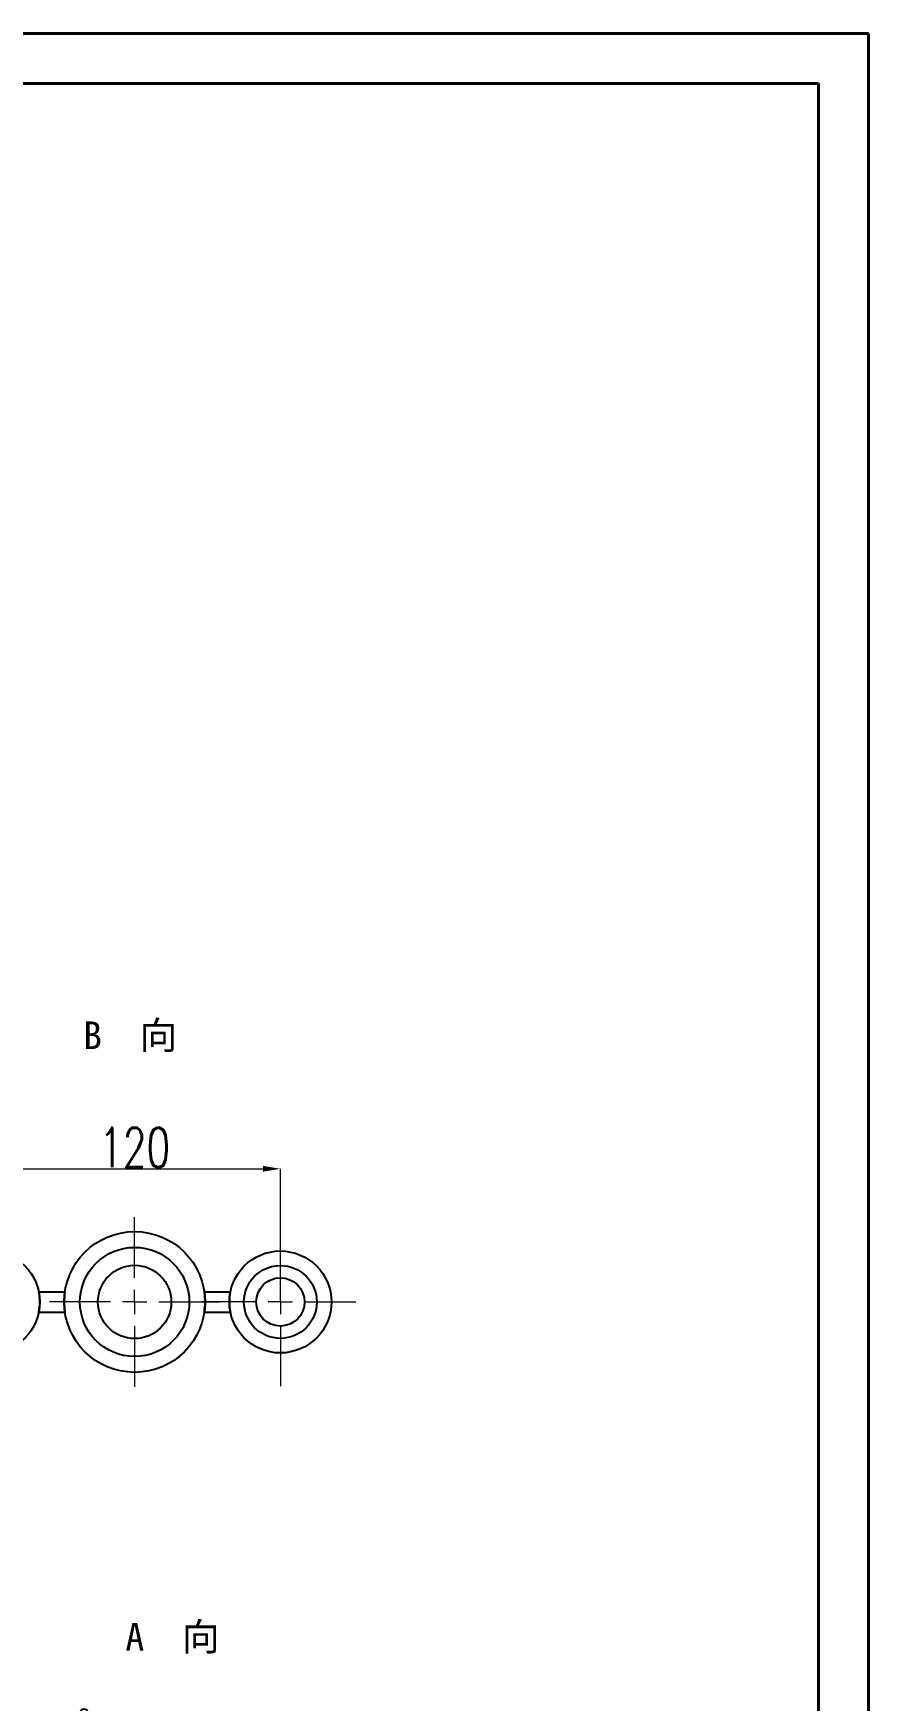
# Model space of a CAD drawing. Header units: millimetres. Extents: x 2180 to 4616, y 795 to 2518.
# Drawn here: x 4133 to 4616, y 1552 to 2518 of the extents above; entities that cross this region are included whole.
import ezdxf

# ---------------------------------------------------------------- set-up
doc = ezdxf.new("R2010")
doc.units = ezdxf.units.MM
doc.linetypes.add('CENTER2', pattern=[28.575, 19.05, -3.175, 3.175, -3.175])
for name, color, linetype, lineweight in [('AM_5', 3, 'Continuous', 25), ('AM_BOR', 7, 'Continuous', 50), ('FORMAT', 7, 'Continuous', 18), ('中心线', 1, 'CENTER2', 13), ('文字', 7, 'Continuous', 13), ('标注', 3, 'Continuous', 13), ('粗实线', 7, 'Continuous', 40)]:
    doc.layers.add(name, color=color, linetype=linetype, lineweight=lineweight)
doc.styles.add('SLDTEXTSTYLE1', font='txt.shx', dxfattribs={"width": 0.7, "bigfont": 'gbcbig.shx'})
doc.styles.add('STYLE1', font='txt.shx', dxfattribs={"width": 0.8, "height": 3, "bigfont": 'hzdx.shx'})
doc.dimstyles.new('SLDDIMSTYLE12$0', dxfattribs={"dimtxt": 12, "dimasz": 10, "dimexe": 0, "dimexo": 0.0625, "dimgap": 0.875, "dimtad": 1, "dimdec": 1, "dimlfac": 1.8, "dimrnd": 1e-09, "dimzin": 12, "dimdsep": 46, "dimtxsty": 'SLDTEXTSTYLE1', "dimcen": 0.09, "dimdle": 8.16, "dimclrd": 3, "dimclre": 3, "dimadec": 0, "dimazin": 3, "dimtfac": 1, "dimtdec": 1, "dimtofl": 0, "dimtmove": 0, "dimatfit": 3, "dimfxl": 0, "dimfrac": 2, "dimtolj": 1, "dimlwd": 5, "dimlwe": 5, "dimarcsym": 0})

# ---------------------------------------------------------------- blocks, each defined once
blk = doc.blocks.new('rA3')
at = {"layer": '粗实线'}
for p, q in [((753.38, 421.26), (333.38, 421.26)), ((753.38, 124.26), (753.38, 421.26)), ((748.38, 416.26), (358.38, 416.26)), ((748.38, 129.26), (748.38, 416.26))]:
    blk.add_line(p, q, dxfattribs=at)
blk = doc.blocks.new('SW_CENTERMARKSYMBOL_14')
at = {"layer": 'FORMAT', "color": 0}
for p, q in [((0, 2), (0, 7)), ((-2, 0), (-7, 0)), ((0, 0), (-1, 0)), ((0, 0), (0, 1)), ((0, 0), (0, -1)), ((0, 0), (1, 0)), ((2, 0), (7, 0)), ((0, -2), (0, -7))]:
    blk.add_line(p, q, dxfattribs=at)
blk = doc.blocks.new('SW_CENTERMARKSYMBOL_15')
at = {"layer": 'FORMAT', "color": 0}
for p, q in [((0, 2), (0, 5)), ((-2, 0), (-6.49, 0)), ((0, 0), (-1, 0)), ((0, 0), (0, 1)), ((0, 0), (0, -1)), ((0, 0), (1, 0)), ((2, 0), (6.2, 0)), ((0, -2), (0, -6.94))]:
    blk.add_line(p, q, dxfattribs=at)
blk = doc.blocks.new('*D58')
at = {"layer": 'Defpoints', "color": 0, "transparency": 16777216}
for p in [(4275.64, 1860.16), (4106.89, 1783), (4275.64, 1783)]:
    blk.add_point(p, dxfattribs=at)
at = {"layer": '标注', "color": 3, "lineweight": 5, "transparency": 16777216}
blk.add_line((4106.89, 1783.06), (4106.89, 1860.16), dxfattribs=at)
at = {"layer": '标注', "color": 3, "linetype": 'Continuous', "lineweight": 5, "transparency": 16777216}
for p, q in [((4116.89, 1860.16), (4265.64, 1860.16)), ((4275.64, 1783.06), (4275.64, 1860.16))]:
    blk.add_line(p, q, dxfattribs=at)
at = {"layer": '标注', "color": 3, "transparency": 16777216}
for points in [[(4116.89, 1861.83), (4116.89, 1858.5), (4106.89, 1860.16)], [(4265.64, 1861.83), (4265.64, 1858.5), (4275.64, 1860.16)]]:
    blk.add_solid(points, dxfattribs=at)
at = {"layer": '标注', "color": 0, "transparency": 16777216, "insert": (4191.27, 1872.47), "char_height": 10, "attachment_point": 5, "style": 'SLDTEXTSTYLE1'}
blk.add_mtext('\\A1;{\\H2.28571x;120}', dxfattribs=at)
blk = doc.blocks.new('*D67')
at = {"layer": 'AM_5', "color": 3, "linetype": 'Continuous', "lineweight": 5, "transparency": 16777216}
for p, q in [((4029.9, 1510.6), (4047.33, 1568.46)), ((4274.76, 1499.96), (4056.91, 1565.57))]:
    blk.add_line(p, q, dxfattribs=at)
at = {"layer": 'AM_5', "color": 3, "lineweight": 5, "transparency": 16777216}
blk.add_line((4266.57, 1438.12), (4284.33, 1497.08), dxfattribs=at)
at = {"layer": 'AM_5', "color": 3, "transparency": 16777216}
for points in [[(4057.39, 1567.17), (4056.43, 1563.98), (4047.33, 1568.46)], [(4275.24, 1501.56), (4274.28, 1498.36), (4284.33, 1497.08)]]:
    blk.add_solid(points, dxfattribs=at)
at = {"layer": 'Defpoints', "color": 0, "transparency": 16777216}
for p in [(4047.33, 1568.46), (4029.89, 1510.54), (4266.56, 1438.06)]:
    blk.add_point(p, dxfattribs=at)
at = {"layer": 'AM_5', "color": 0, "transparency": 16777216, "insert": (4167.81, 1539.35), "char_height": 12, "attachment_point": 5, "rotation": 343.23837, "style": 'SLDTEXTSTYLE1'}
blk.add_mtext('\\A1;225', dxfattribs=at)

msp = doc.modelspace()

# ---------------------------------------------------------------- linework, layer by layer
at = {"layer": '粗实线', "color": 7, "linetype": 'ByBlock', "lineweight": 25}
for p, q in [((4150.89, 1788.705), (4135.869, 1788.705)), ((4246.671, 1788.705), (4231.649, 1788.705)), ((4135.833, 1777.105), (4150.916, 1777.105)), ((4231.623, 1777.105), (4246.707, 1777.105))]:
    msp.add_line(p, q, dxfattribs=at)
for centre, radius in [((4191.27, 1782.995), 40.781), ((4106.895, 1782.995), 29.531), ((4191.27, 1782.995), 31.641), ((4275.645, 1782.995), 29.531), ((4191.27, 1782.995), 21.24), ((4275.645, 1782.995), 21.094), ((4275.645, 1782.995), 13.988)]:
    msp.add_circle(centre, radius, dxfattribs=at)
for centre, radius, start, end in [((4106.895, 1782.995), 29.531, 348.495378, 11.148359), ((4191.27, 1782.995), 40.781, 171.95145, 188.304107), ((4191.27, 1782.995), 40.781, 351.695893, 8.04855), ((4275.645, 1782.995), 29.531, 168.851641, 191.504622)]:
    msp.add_arc(centre, radius, start, end, dxfattribs=at)

# ---------------------------------------------------------------- block references
at = {"layer": 'AM_BOR', "xscale": 5.80078125, "yscale": 5.80078125, "zscale": 5.80078125}
msp.add_blockref('rA3', (245.962, 74.322), dxfattribs=at)
at = {"layer": '中心线', "linetype": 'ByBlock', "xscale": 7.03125, "yscale": 7.03125, "zscale": 7.03125}
for name, p in [('SW_CENTERMARKSYMBOL_14', (4191.27, 1782.995)), ('SW_CENTERMARKSYMBOL_15', (4275.645, 1782.995))]:
    msp.add_blockref(name, p, dxfattribs=at)

# ---------------------------------------------------------------- texts
at = {"layer": '文字', "char_height": 16, "width": 240, "attachment_point": 5, "style": 'STYLE1'}
for s, insert in [('\\pt176;{\\fSimSun|b0|i0|c134|p2;\\W1;B  向}', (4188.722, 1936.631)), ('\\pt176;{\\fSimSun|b0|i0|c134|p2;\\W1;A  向}', (4213.166, 1588.179))]:
    msp.add_mtext(s, dxfattribs=dict(at, insert=insert))

# ---------------------------------------------------------------- dimensions: what is measured, and where the dimension line sits
at = {"layer": 'AM_5'}
dim = msp.add_linear_dim(base=(4047.331, 1568.458), p1=(4266.555, 1438.056), p2=(4029.886, 1510.538), angle=163.238366, text='225', dimstyle='SLDDIMSTYLE12$0', override={"dimlfac": 1, "dimpost": ''}, dxfattribs=at)
dim.commit()
dim.dimension.update_dxf_attribs({"geometry": '*D67', "text_midpoint": (4167.814, 1539.35)})
at = {"layer": '标注'}
dim = msp.add_linear_dim(base=(4275.645, 1860.163), p1=(4106.895, 1782.995), p2=(4275.645, 1782.995), text='{\\H2.28571x;120}', dimstyle='SLDDIMSTYLE12$0', override={"dimtxt": 10, "dimtdec": 3, "dimtzin": 0}, dxfattribs=at)
dim.commit()
dim.dimension.update_dxf_attribs({"geometry": '*D58', "text_midpoint": (4191.27, 1872.467)})

doc.saveas('drawing.dxf')
